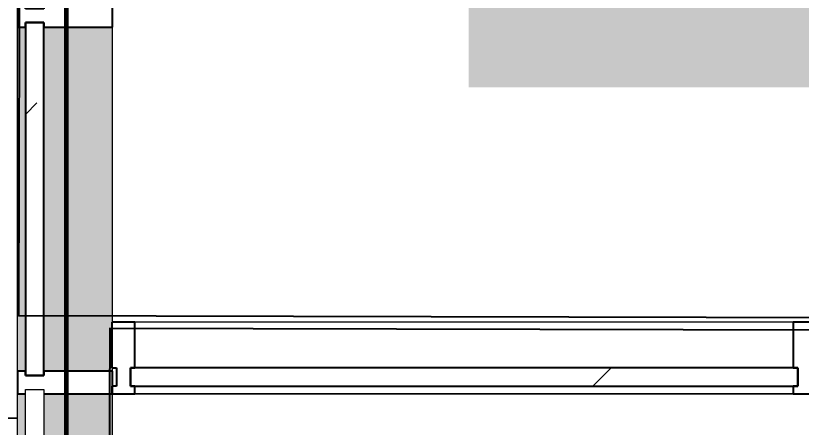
# Model space of a CAD drawing. Header units: millimetres. Extents: x 3914 to 443608, y -156176 to 78197.
# Drawn here: x 30107 to 31820, y -125460 to -124563 of the extents above; entities that cross this region are included whole.
import ezdxf

# ---------------------------------------------------------------- set-up
doc = ezdxf.new("R2010")
doc.units = ezdxf.units.MM
for name, color, linetype, lineweight in [('0) клиннинг', 90, 'Continuous', 60), ('A-DETL-GENF', 7, 'Continuous', 9), ('A-DOOR-1', 7, 'Continuous', 5), ('A-FLOR', 7, 'Continuous', 9), ('A-GLAZ-CURT-1', 7, 'Continuous', 5), ('A-GLAZ-CURT-2', 7, 'Continuous', 25), ('A-GLAZ-CWMG', 7, 'Continuous', 9), ('A-GLAZ-CWMG-1', 7, 'Continuous', 25)]:
    doc.layers.add(name, color=color, linetype=linetype, lineweight=lineweight)
doc.styles.add('СПДС', font='ГОСТ тип А.ttf', dxfattribs={"width": 0.9})

# ---------------------------------------------------------------- blocks, each defined once
blk = doc.blocks.new('Системная панель - Стекло - 40мм-23189506-Объем проектирования 1 этажа')
at = {"layer": 'A-GLAZ-CURT-1'}
h = blk.add_hatch(dxfattribs=at)
h.set_pattern_fill('FP_70', color=256, style=0, pattern_type=2)
h.set_pattern_definition([(45, (-5027.5, -20542), (-565.685, 565.685), [400, -1200]), (45, (-5427.5, -20742), (-565.685, 565.685), [1200, -400]), (45, (-4627.5, -20942), (-565.685, 565.685), [400, -1200])])
h.paths.add_polyline_path([(-467.9, 0), (727.5, 0), (727.5, 40), (-727.5, 40), (-727.5, 0), (-508.4, 0)])
at = {"layer": 'A-GLAZ-CURT-2'}
for p, q in [((727.5, 40), (-727.5, 40)), ((-727.5, 40), (-727.5, 0)), ((727.5, 0), (727.5, 40)), ((-727.5, 0), (727.5, 0))]:
    blk.add_line(p, q, dxfattribs=at)
blk = doc.blocks.new('Прямоугольный импост - Импост структурный с накладкой - 160мм-19877847-Объем проектирования 1 этажа')
at = {"layer": 'A-GLAZ-CWMG-1'}
for p, q in [((0, 17), (-50, 17)), ((-50, 17), (-50, 0)), ((-50, 0), (-40, 0)), ((-40, 0), (-40, -40)), ((-10, -40), (-10, 0)), ((-10, 0), (0, 0)), ((0, 0), (0, 17)), ((-40, -40), (-50, -40)), ((-50, -40), (-50, -140)), ((0, -40), (-10, -40)), ((0, -140), (0, -40)), ((-50, -140), (0, -140))]:
    blk.add_line(p, q, dxfattribs=at)
blk = doc.blocks.new('Прямоугольный импост - Импост структурный с накладкой - 160мм-23189503-Объем проектирования 1 этажа')
at = {"layer": 'A-GLAZ-CWMG'}
for p, q in [((5545, 20882), (4110, 20882)), ((5545, 20725), (4110, 20725))]:
    blk.add_line(p, q, dxfattribs=at)
blk = doc.blocks.new('Системная панель - Стекло - 40мм-23998919-Объем проектирования 1 этажа')
at = {"layer": 'A-GLAZ-CURT-1'}
h = blk.add_hatch(dxfattribs=at)
h.set_pattern_fill('FP_128', color=256, style=0, pattern_type=2)
h.set_pattern_definition([(135, (20950.1, -4071.1), (-565.685, -565.685), [400, -1200]), (135, (21150.1, -4471.1), (-565.685, -565.685), [1200, -400]), (135, (21350.1, -3671.1), (-565.685, -565.685), [400, -1200])])
h.paths.add_polyline_path([(385, 38.9), (385, 40), (-385, 38.9), (-385, 0), (385, 0), (385, 15)])
at = {"layer": 'A-GLAZ-CURT-2'}
for p, q in [((385, 40), (-385, 40)), ((-385, 40), (-385, 0)), ((385, 0), (385, 40)), ((-385, 0), (385, 0))]:
    blk.add_line(p, q, dxfattribs=at)
blk = doc.blocks.new('Прямоугольный импост - Импост структурный с накладкой - 190мм-23188961-Объем проектирования 1 этажа')
at = {"layer": 'A-GLAZ-CWMG'}
for points in [[(3871.1, 21150.1), (3871.1, 21525.1), (3854.1, 21525.1), (3854.1, 21150.1), (3861.1, 21150.1)], [(4031.1, 21150.1), (4061.1, 21150.1), (4060, 21525.1), (3911.1, 21525.1), (3911.1, 21150.1), (4006.1, 21150.1)]]:
    blk.add_hatch(color=256, dxfattribs=at).paths.add_polyline_path(points)
for p, q in [((3854.1, 21150.1), (3854.1, 21525.1)), ((4061.1, 21150.1), (4061.1, 21525.1))]:
    blk.add_line(p, q, dxfattribs=at)
blk = doc.blocks.new('Прямоугольный импост - Импост структурный с накладкой - 190мм-V108-Объем проектирования 1 этажа')
at = {"layer": 'A-GLAZ-CWMG-1'}
for p, q in [((-25, 0), (-25, 17)), ((-25, 17), (25, 17)), ((-15, 0), (-25, 0)), ((-15, -40), (-15, 0)), ((25, 0), (15, 0)), ((15, 0), (15, -40)), ((25, 17), (25, 0)), ((-25, -190), (-25, -40)), ((-25, -40), (-15, -40)), ((15, -40), (25, -40)), ((25, -40), (25, -190)), ((25, -190), (-25, -190))]:
    blk.add_line(p, q, dxfattribs=at)
blk = doc.blocks.new('Прямоугольный импост - Импост структурный с накладкой - 190мм-23190277-Объем проектирования 1 этажа')
at = {"layer": 'A-GLAZ-CWMG'}
for points in [[(3871.1, 19950.1), (3871.1, 20725.1), (3854.1, 20725.1), (3854.1, 19950.1), (3861.1, 19950.1)], [(4031.1, 19950.1), (4061.1, 19950.1), (4060, 20725.1), (3911.1, 20725), (3911.1, 19950.1), (4006.1, 19950.1)], [(3871.1, 19950.1), (3911.1, 19950.1), (3910, 20627.1), (3871.1, 20627.1), (3871.1, 20132.4)]]:
    blk.add_hatch(color=256, dxfattribs=at).paths.add_polyline_path(points)
for p, q in [((3854.1, 19950.1), (3854.1, 20725.1)), ((4061.1, 19950.1), (4061.1, 20725)), ((3871.1, 19950.1), (3871.1, 20627.1)), ((3911.1, 19950.1), (3911.1, 20627.1))]:
    blk.add_line(p, q, dxfattribs=at)
blk = doc.blocks.new('Прямоугольный импост - Импост структурный с накладкой - 190мм-23188962-Объем проектирования 1 этажа')
at = {"layer": 'A-GLAZ-CWMG'}
for points in [[(3861.1, 20775.1), (3871.1, 20775.1), (3871.1, 21150.1), (3854.1, 21150.1), (3854.1, 20775.1)], [(4031.1, 20775.1), (4061.1, 20775.1), (4060, 21150.1), (3911.1, 21150.1), (3911.1, 20775.1), (4006.1, 20775.1)]]:
    blk.add_hatch(color=256, dxfattribs=at).paths.add_polyline_path(points)
for p, q in [((3854.1, 20775.1), (3854.1, 21150.1)), ((4061.1, 20882), (4061.1, 21150.1)), ((4061.1, 20775.1), (4061.1, 20782))]:
    blk.add_line(p, q, dxfattribs=at)
blk = doc.blocks.new('Прямоугольный импост - Импост структурный с накладкой - 190мм-V141-Объем проектирования 1 этажа')
at = {"layer": 'A-GLAZ-CWMG-1'}
for p, q in [((-25, 0), (-25, 17)), ((-25, 17), (25, 17)), ((-15, 0), (-25, 0)), ((-15, -40), (-15, 0)), ((25, 17), (25, 0)), ((-25, -190), (-25, -40)), ((-25, -40), (-15, -40)), ((25, -40), (25, -190)), ((25, -190), (-25, -190))]:
    blk.add_line(p, q, dxfattribs=at)
blk = doc.blocks.new('Прямоугольный импост - Импост структурный с накладкой - 160мм-19877843-Объем проектирования 1 этажа')
at = {"layer": 'A-GLAZ-CWMG-1'}
for p, q in [((-25, 0), (-25, 17)), ((-25, 17), (25, 17)), ((-15, 0), (-25, 0)), ((-15, -40), (-15, 0)), ((25, 0), (15, 0)), ((15, 0), (15, -40)), ((25, 17), (25, 0)), ((-25, -140), (-25, -40)), ((-25, -40), (-15, -40)), ((15, -40), (25, -40)), ((25, -40), (25, -140)), ((25, -140), (-25, -140))]:
    blk.add_line(p, q, dxfattribs=at)
blk = doc.blocks.new('Дверь_Витражная_СКБ_2Ст - ВН-1_ ДВН_ДАО_Главный вход_1800 в свету 3-31912953-Объем проектирования 1 этажа')
at = {"layer": 'A-DETL-GENF'}
for p, q in [((732, 40), (732, 0)), ((732, 40), (732, 0)), ((-822, -554), (-822, -17)), ((-822, -17), (-822, -554)), ((-777, -554), (-777, -17)), ((-777, -554), (-777, -17)), ((723, -1000), (723, -17)), ((723, -17), (723, -1000)), ((768, -1000), (768, -17)), ((768, -1000), (768, -17)), ((-822, -80), (-777, -80)), ((-812, -474), (-812, -80)), ((-768, -474), (-768, -80)), ((714, -920), (714, -80)), ((768, -80), (723, -80)), ((758, -920), (758, -80)), ((-822, -474), (-777, -474)), ((-822, -554), (-777, -554)), ((-822, -554), (-777, -554)), ((768, -920), (723, -920)), ((768, -1000), (723, -1000)), ((723, -1000), (768, -1000))]:
    blk.add_line(p, q, dxfattribs=at)
at = {"layer": 'A-DOOR-1'}
for p, q in [((-885, 40), (-777, 40)), ((-885, 0), (-885, 40)), ((-777, 40), (-777, 0)), ((777, 40), (885, 40)), ((777, 0), (777, 40)), ((885, 40), (885, 0)), ((-777, 0), (-885, 0)), ((-822, -554), (-822, -17)), ((732, -1000), (732, -17)), ((885, 0), (777, 0))]:
    blk.add_line(p, q, dxfattribs=at)
for centre, radius, start, end in [((732, 0), 1000, 180.979, 270), ((-822, 0), 554, 270, 358.227)]:
    blk.add_arc(centre, radius, start, end, dxfattribs=at)

msp = doc.modelspace()

# ---------------------------------------------------------------- linework, layer by layer
at = {"flags": 128}
for points in [[(30304.2, -124266.8), (30115.4, -124266.4), (30113.1, -125216.4), (32812, -125222.7), (35131, -125228.1), (35136.5, -122879.1), (32516.5, -122873), (32522.1, -120483), (30313.1, -120477.8), (30305.4, -123765.8), (30926.4, -123767.3), (30924.9, -124409.3), (30303.9, -124407.8)], [(30889.3, -130647.2), (30888.9, -130788.2), (32388.9, -130791.7), (32398.9, -130791.7), (32399.3, -130651.7), (32404.3, -130651.7), (32404.3, -130650.7), (32799.3, -130651.7), (32811.9, -125250.7), (30312.2, -125244.8), (30302.8, -127516.6), (30917.6, -127518), (30916.1, -128159.2), (30300.1, -128157.8), (30289.7, -130645.8)]]:
    msp.add_lwpolyline(points, close=True, dxfattribs=at)
at = {"layer": '0) клиннинг'}
msp.add_lwpolyline([(30217, -118762.7), (30217, -146392.7)], dxfattribs=at)
at = {"layer": 'A-FLOR'}
for p, q in [((33037, -125230.7), (30318.2, -125230.7)), ((30318.2, -125387.7), (32639.1, -125387.7))]:
    msp.add_line(p, q, dxfattribs=at)

# ---------------------------------------------------------------- block references
at = {"extrusion": (0, 0, -1)}
for name, p, rotation in [('Прямоугольный импост - Импост структурный с накладкой - 190мм-V108-Объем проектирования 1 этажа', (-30128.1, -124562.6), 270.0000000000001), ('Прямоугольный импост - Импост структурный с накладкой - 160мм-19877843-Объем проектирования 1 этажа', (-31827, -125370.7), 180), ('Прямоугольный импост - Импост структурный с накладкой - 190мм-V141-Объем проектирования 1 этажа', (-30128.1, -125362.6), 270.0000000000001)]:
    msp.add_blockref(name, p, dxfattribs=dict(at, rotation=rotation))
for name, p in [('Прямоугольный импост - Импост структурный с накладкой - 190мм-23188961-Объем проектирования 1 этажа', (26257, -146112.7)), ('Прямоугольный импост - Импост структурный с накладкой - 190мм-23188962-Объем проектирования 1 этажа', (26257, -146112.7)), ('Прямоугольный импост - Импост структурный с накладкой - 160мм-23189503-Объем проектирования 1 этажа', (26257, -146112.7)), ('Системная панель - Стекло - 40мм-23189506-Объем проектирования 1 этажа', (31084.5, -125370.7)), ('Прямоугольный импост - Импост структурный с накладкой - 190мм-23190277-Объем проектирования 1 этажа', (26257, -146112.7))]:
    msp.add_blockref(name, p)
for name, p, rotation in [('Системная панель - Стекло - 40мм-23998919-Объем проектирования 1 этажа', (30128.1, -124962.6), 269.9999999999999), ('Прямоугольный импост - Импост структурный с накладкой - 160мм-19877847-Объем проектирования 1 этажа', (30317, -125370.7), 180), ('Дверь_Витражная_СКБ_2Ст - ВН-1_ ДВН_ДАО_Главный вход_1800 в свету 3-31912953-Объем проектирования 1 этажа', (30128.1, -126262.6), 269.9999999999999)]:
    msp.add_blockref(name, p, dxfattribs=dict(rotation=rotation))

# ---------------------------------------------------------------- texts
at = {"insert": (31344.2, -123968.5), "char_height": 500, "width": 1212.151, "attachment_point": 1, "style": 'СПДС', "bg_fill": 1, "box_fill_scale": 1.5, "bg_fill_color": 7, "bg_fill_true_color": 16777215, "bg_fill_transparency": 0}
msp.add_mtext('1.02', dxfattribs=at)

doc.saveas('drawing.dxf')
